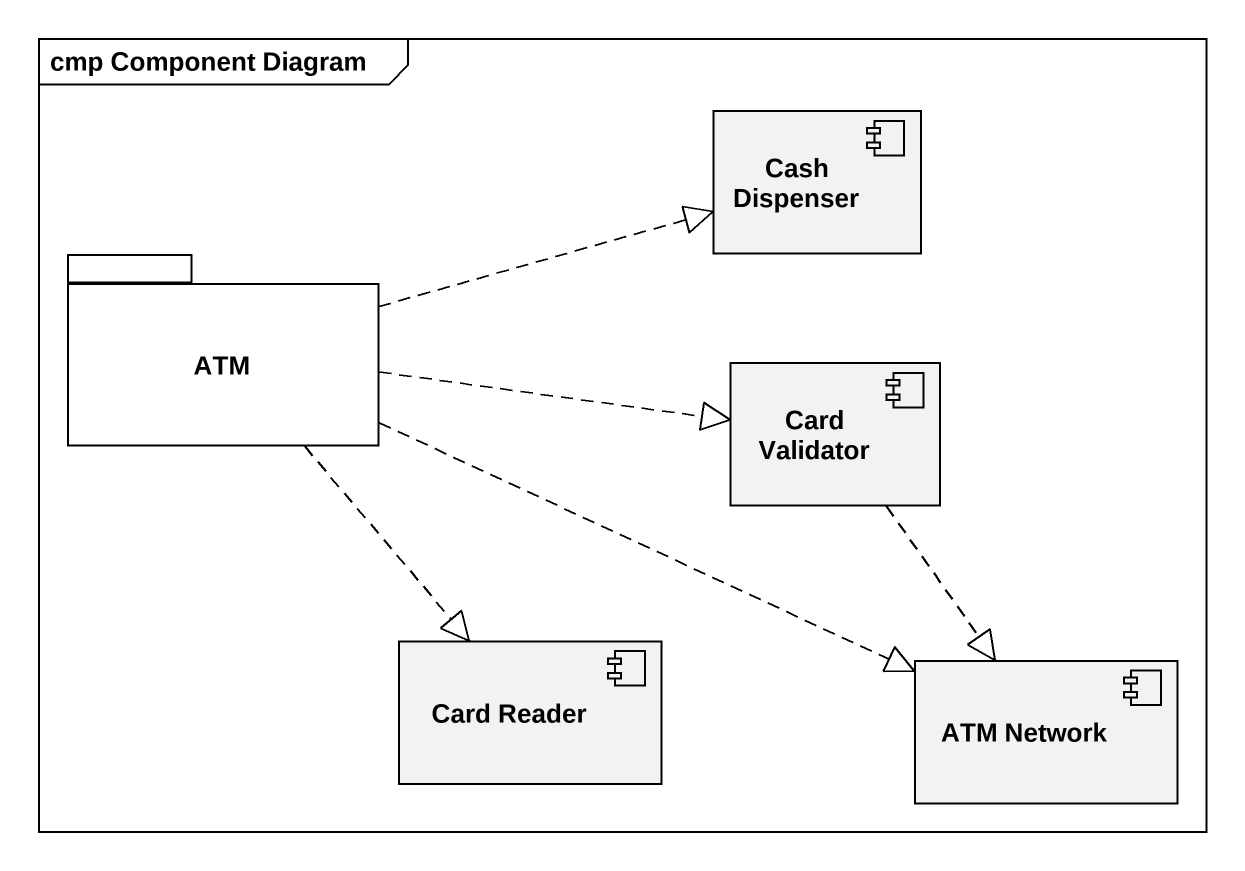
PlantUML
@startuml
mainframe cmp Component Diagram
component "Cash Dispenser" as Cash_Dispenser
package ATM {
}
component "Card Validator" as Card_Validator
component "Card Reader" as Card_Reader
component "ATM Network" as ATM_Network
ATM .right.|> Cash_Dispenser
ATM .right.|> Card_Validator
ATM ..|> Card_Reader
ATM .right.|> ATM_Network
Card_Validator ..|> ATM_Network
@enduml
